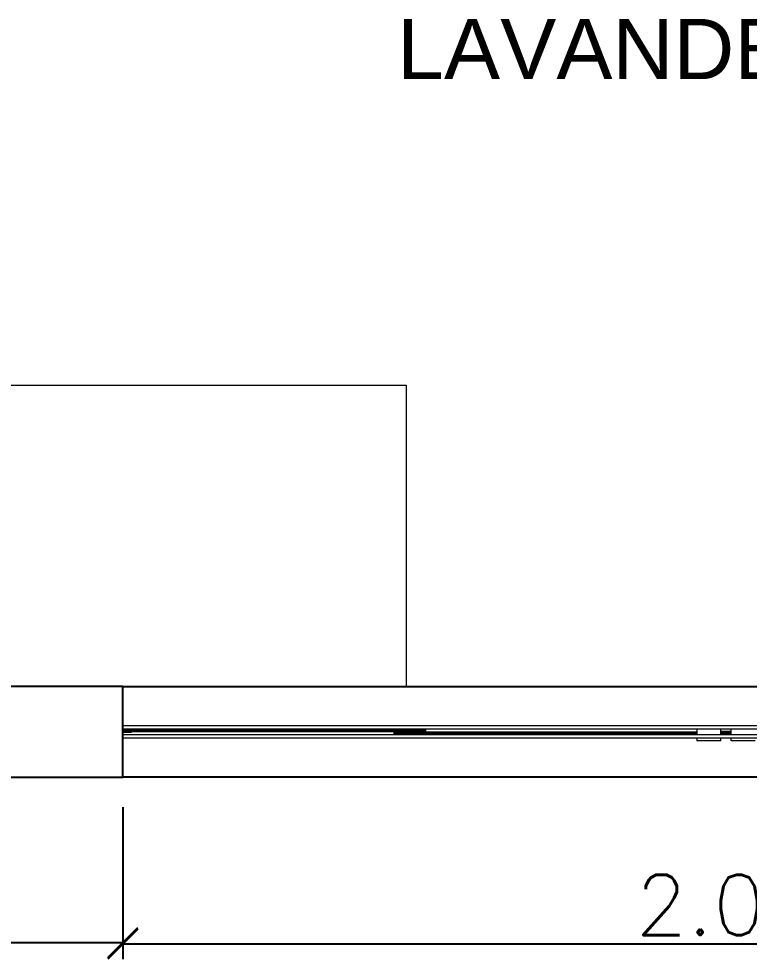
# Model space of a CAD drawing. Header units: metres. Extents: x 49881.8 to 49890.2, y 45902.3 to 45921.9.
# Drawn here: x 49884.084 to 49885.295, y 45902.29 to 45903.849 of the extents above; entities that cross this region are included whole.
import ezdxf

# ---------------------------------------------------------------- set-up
doc = ezdxf.new("R2010")
doc.units = ezdxf.units.M
doc.layers.add('A-FLOR-PATT', color=8, linetype='Continuous', lineweight=9)
doc.layers.add('A-GLAZ', color=151, linetype='Continuous', lineweight=9)
for name, color, linetype in [('ARQ-ALVNARIA (Paredes)', 4, 'Continuous'), ('ARQ-ESQ-01', 1, 'Continuous'), ('LEGENDAS', 30, 'Continuous')]:
    doc.layers.add(name, color=color, linetype=linetype)
doc.styles.add('ROMANS', font='romans.shx')
doc.styles.get("Standard").update_dxf_attribs({"font": 'arial.ttf'})
doc.dimstyles.new('1-50', dxfattribs={"dimscale": 0.5, "dimtxt": 0.2, "dimasz": 0.1, "dimexe": 0.05, "dimexo": 0.1, "dimgap": 0.03, "dimtad": 1, "dimzin": 5, "dimdsep": 46, "dimtxsty": 'ROMANS', "dimblk": 'OBLIQUE', "dimcen": 0, "dimclrd": 256, "dimclre": 256, "dimclrt": 2, "dimadec": 0, "dimazin": 0, "dimtfac": 1, "dimtofl": 0, "dimtmove": 2, "dimatfit": 3, "dimfxl": 0.04, "dimtolj": 1, "dimtzin": 1, "dimarcsym": 0})

# ---------------------------------------------------------------- blocks, each defined once
blk = doc.blocks.new('_Oblique')
at = {"color": 0, "linetype": 'ByBlock', "lineweight": -2}
blk.add_line((-0.5, -0.5), (0.5, 0.5), dxfattribs=at)
blk = doc.blocks.new('*D111')
at = {"layer": 'Defpoints', "color": 0, "transparency": 16777216}
for p in [(49882.1064, 45902.5918), (49884.2564, 45902.5918), (49884.2564, 45902.3175)]:
    blk.add_point(p, dxfattribs=at)
at = {"layer": 'LEGENDAS', "lineweight": -2, "transparency": 16777216}
for p, q in [((49882.1064, 45902.5418), (49882.1064, 45902.2925)), ((49884.2564, 45902.5418), (49884.2564, 45902.2925)), ((49882.1064, 45902.3175), (49884.2564, 45902.3175))]:
    blk.add_line(p, q, dxfattribs=at)
at = {"layer": 'LEGENDAS', "lineweight": -2, "transparency": 16777216, "xscale": 0.05, "yscale": 0.05, "zscale": 0.05, "rotation": 180}
blk.add_blockref('_Oblique', (49882.1064, 45902.3175), dxfattribs=at)
at = {"layer": 'LEGENDAS', "lineweight": -2, "transparency": 16777216, "xscale": 0.05, "yscale": 0.05, "zscale": 0.05}
blk.add_blockref('_Oblique', (49884.2564, 45902.3175), dxfattribs=at)
at = {"layer": 'LEGENDAS', "color": 2, "transparency": 16777216, "insert": (49883.1814, 45902.3825), "char_height": 0.1, "attachment_point": 5, "style": 'ROMANS'}
blk.add_mtext('\\A1;2.15', dxfattribs=at)
blk = doc.blocks.new('*D112')
at = {"layer": 'Defpoints', "color": 0, "transparency": 16777216}
for p in [(49884.2564, 45902.5918), (49886.2564, 45902.5918), (49884.2564, 45902.3149)]:
    blk.add_point(p, dxfattribs=at)
at = {"layer": 'LEGENDAS', "lineweight": -2, "transparency": 16777216}
for p, q in [((49884.2564, 45902.5418), (49884.2564, 45902.2899)), ((49886.2564, 45902.5418), (49886.2564, 45902.2899)), ((49886.2564, 45902.3149), (49884.2564, 45902.3149))]:
    blk.add_line(p, q, dxfattribs=at)
at = {"layer": 'LEGENDAS', "lineweight": -2, "transparency": 16777216, "xscale": 0.05, "yscale": 0.05, "zscale": 0.05, "rotation": 180}
blk.add_blockref('_Oblique', (49884.2564, 45902.3149), dxfattribs=at)
at = {"layer": 'LEGENDAS', "lineweight": -2, "transparency": 16777216, "xscale": 0.05, "yscale": 0.05, "zscale": 0.05}
blk.add_blockref('_Oblique', (49886.2564, 45902.3149), dxfattribs=at)
at = {"layer": 'LEGENDAS', "color": 2, "transparency": 16777216, "insert": (49885.2564, 45902.3799), "char_height": 0.1, "attachment_point": 5, "style": 'ROMANS'}
blk.add_mtext('\\A1;2.00', dxfattribs=at)

msp = doc.modelspace()

# ---------------------------------------------------------------- linework, layer by layer
at = {"layer": 'A-FLOR-PATT'}
for p, q in [((49883.6564, 45903.2417), (49884.7263, 45903.2417)), ((49884.7263, 45903.2417), (49884.7263, 45902.7418))]:
    msp.add_line(p, q, dxfattribs=at)
at = {"layer": 'A-FLOR-PATT', "lineweight": 25}
for p, q in [((49884.2564, 45902.5918), (49884.2564, 45902.7418)), ((49884.2564, 45902.6618), (49884.2564, 45902.6668))]:
    msp.add_line(p, q, dxfattribs=at)
at = {"layer": 'A-GLAZ'}
for p, q in [((49884.2564, 45902.6768), (49884.2564, 45902.6718)), ((49886.2564, 45902.6768), (49884.2564, 45902.6768)), ((49884.2564, 45902.6718), (49886.2564, 45902.6718)), ((49885.208, 45902.6718), (49885.208, 45902.6618)), ((49885.248, 45902.6618), (49885.248, 45902.6718)), ((49885.2648, 45902.6618), (49885.2648, 45902.6718)), ((49886.2564, 45902.6618), (49884.2564, 45902.6618)), ((49884.2564, 45902.6618), (49884.2564, 45902.6568)), ((49884.2564, 45902.6568), (49886.2564, 45902.6568)), ((49885.208, 45902.6568), (49885.208, 45902.6522)), ((49885.226, 45902.6522), (49885.208, 45902.6522)), ((49885.248, 45902.6522), (49885.226, 45902.6522)), ((49885.248, 45902.6522), (49885.248, 45902.6568)), ((49885.2648, 45902.6522), (49885.2648, 45902.6568)), ((49885.2848, 45902.6522), (49885.2648, 45902.6522)), ((49885.3048, 45902.6522), (49885.2848, 45902.6522))]:
    msp.add_line(p, q, dxfattribs=at)
at = {"layer": 'A-GLAZ', "lineweight": 25}
for p, q in [((49884.2564, 45902.6718), (49884.2564, 45902.6708)), ((49884.2564, 45902.6708), (49884.2708, 45902.6708)), ((49884.7564, 45902.6708), (49884.2564, 45902.6708)), ((49884.2564, 45902.6708), (49884.2564, 45902.6678)), ((49884.2564, 45902.6678), (49884.2564, 45902.6668)), ((49884.2708, 45902.6678), (49884.2564, 45902.6678)), ((49884.2564, 45902.6678), (49884.7564, 45902.6678)), ((49884.2564, 45902.6668), (49884.2708, 45902.6668)), ((49884.2708, 45902.6708), (49884.2708, 45902.6718)), ((49884.2708, 45902.6668), (49884.2708, 45902.6678)), ((49884.743, 45902.6718), (49884.743, 45902.6708)), ((49884.743, 45902.6708), (49884.7564, 45902.6708)), ((49884.743, 45902.6678), (49884.743, 45902.6668)), ((49884.7564, 45902.6678), (49884.743, 45902.6678)), ((49884.743, 45902.6668), (49884.758, 45902.6668)), ((49884.7564, 45902.6708), (49884.7564, 45902.6678)), ((49884.7564, 45902.6678), (49884.7564, 45902.6708)), ((49884.758, 45902.6668), (49884.758, 45902.6718)), ((49885.2648, 45902.6668), (49885.248, 45902.6668)), ((49885.208, 45902.6658), (49884.7064, 45902.6658)), ((49884.7064, 45902.6658), (49884.7064, 45902.6628)), ((49884.7064, 45902.6628), (49885.208, 45902.6628)), ((49885.248, 45902.6658), (49885.2648, 45902.6658)), ((49885.2648, 45902.6658), (49885.248, 45902.6658)), ((49885.2648, 45902.6628), (49885.248, 45902.6628)), ((49885.248, 45902.6628), (49885.2648, 45902.6628))]:
    msp.add_line(p, q, dxfattribs=at)
at = {"layer": 'ARQ-ALVNARIA (Paredes)'}
for p, q in [((49884.2564, 45902.7418), (49883.6564, 45902.7418)), ((49882.1064, 45902.5918), (49884.2564, 45902.5918))]:
    msp.add_line(p, q, dxfattribs=at)
at = {"layer": 'ARQ-ESQ-01'}
for p, q in [((49884.2564, 45902.7418), (49886.2564, 45902.7418)), ((49886.2564, 45902.5918), (49884.2564, 45902.5918))]:
    msp.add_line(p, q, dxfattribs=at)

# ---------------------------------------------------------------- texts
at = {"layer": 'A-FLOR-PATT', "lineweight": 25, "insert": (49884.7111, 45903.8491), "char_height": 0.1, "attachment_point": 1}
msp.add_mtext_dynamic_manual_height_columns('LAVANDERIA', width=0.946816, gutter_width=12.5, heights=[0], dxfattribs=at)

# ---------------------------------------------------------------- dimensions: what is measured, and where the dimension line sits
at = {"layer": 'LEGENDAS'}
for base, p1, picture, middle in [((49884.2564, 45902.3175), (49882.1064, 45902.5918), '*D111', (49883.1814, 45902.3825)), ((49884.2564, 45902.3149), (49886.2564, 45902.5918), '*D112', (49885.2564, 45902.3799))]:
    dim = msp.add_linear_dim(base=base, p1=p1, p2=(49884.2564, 45902.5918), dimstyle='1-50', dxfattribs=at)
    dim.commit()
    dim.dimension.update_dxf_attribs({"geometry": picture, "text_midpoint": middle})

doc.saveas('drawing.dxf')
